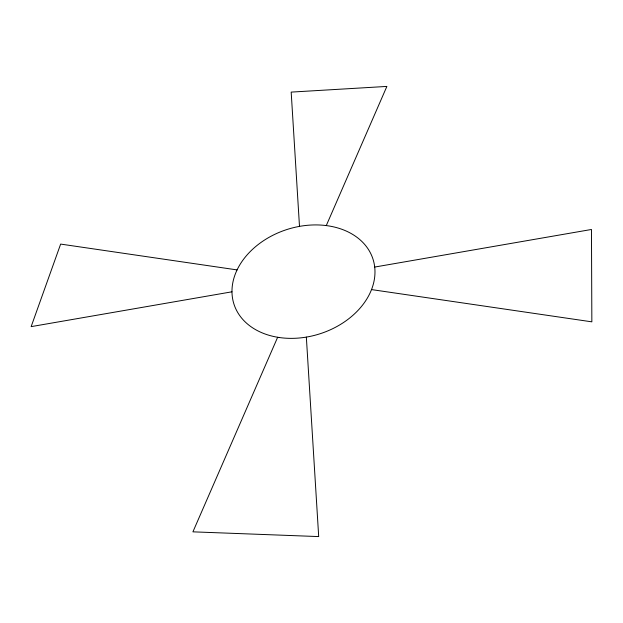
<?xml version="1.0" encoding="UTF-8"?>
<svg xmlns="http://www.w3.org/2000/svg" width="623" height="623" viewBox="0 0 623 623"><rect width="100%" height="100%" fill="white"/><g stroke="black" fill="none" stroke-linecap="round" stroke-linejoin="round"><path stroke-width="0.93" d="M277.648 337.261L192.912 531.84L318.696 536.582L306.345 337.098M326.281 225.581L386.875 86.418L291.182 92.103L299.492 226.383M231.974 291.805L31.15 326.631L60.649 244.084L237.075 269.907M374.703 267.057L591.468 229.474L591.85 321.842L371.518 289.586M279.174 337.502A73.07 54.692 -18.1 0 0 373.862 262.26A73.07 54.692 -18.1 0 0 257.385 245.166A73.07 54.692 -18.1 0 0 279.174 337.502"/></g></svg>
